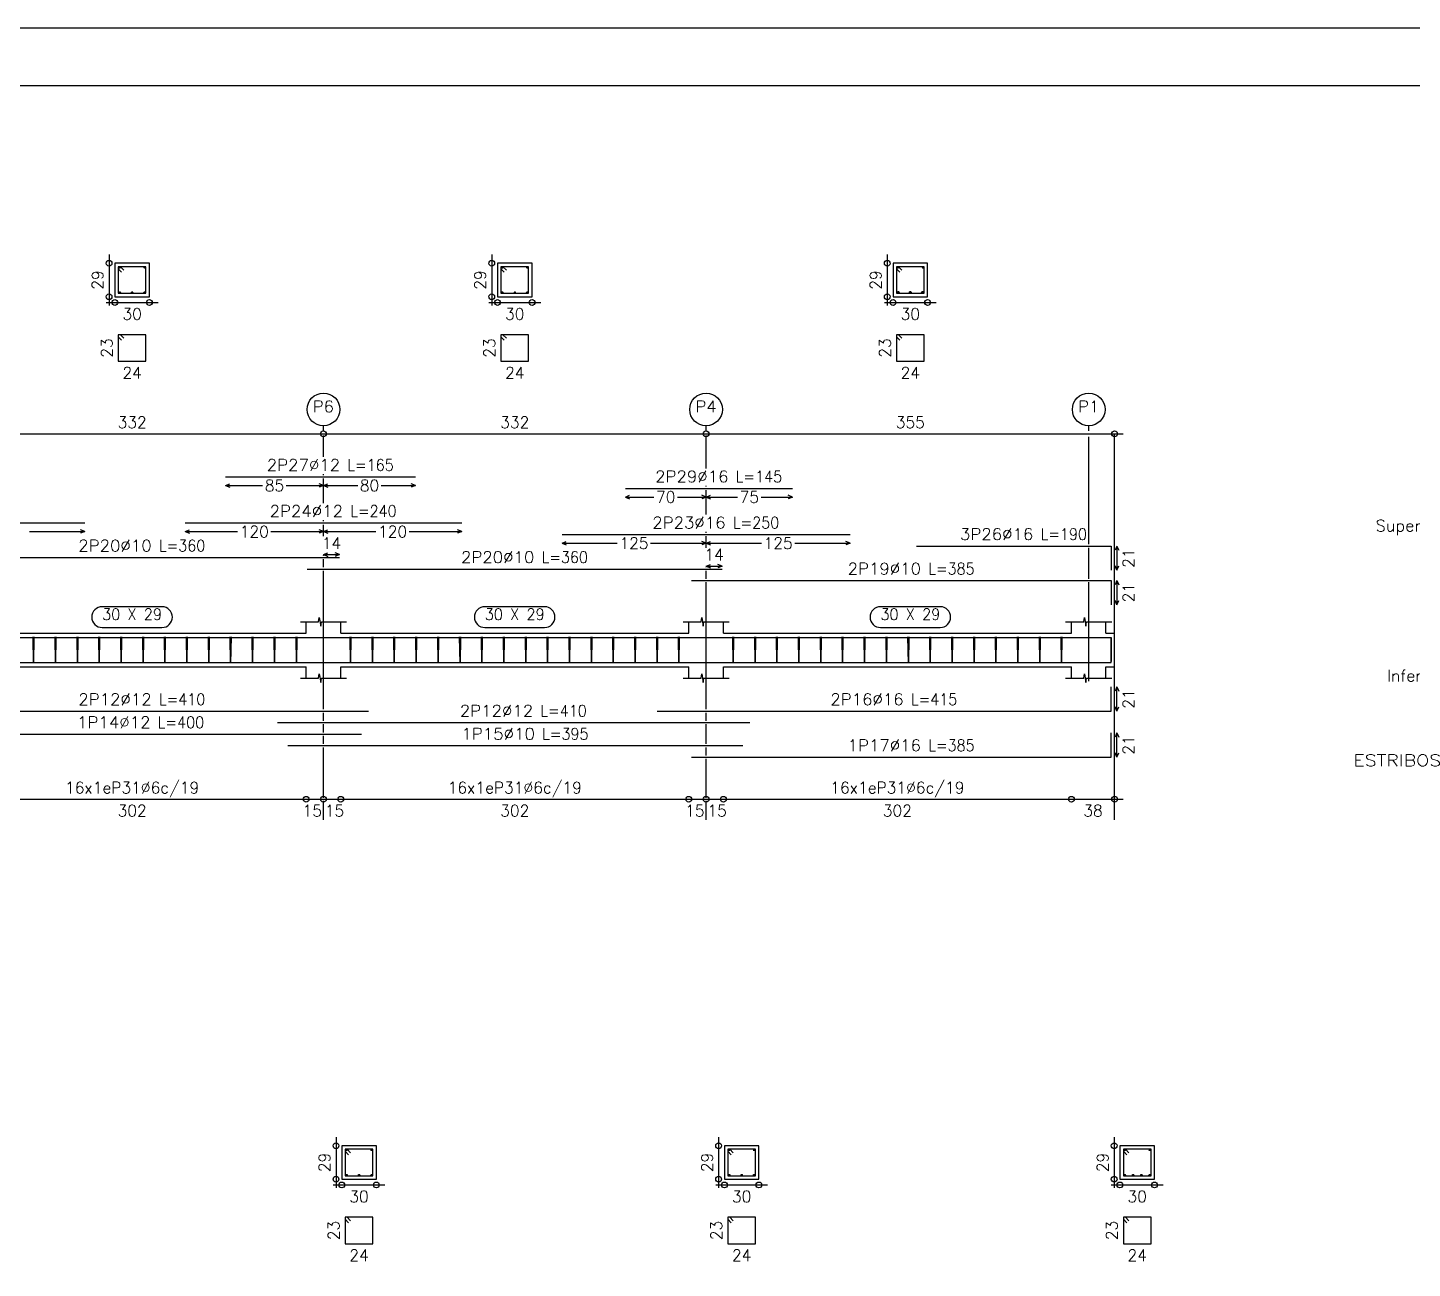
# Model space of a CAD drawing. Header units: millimetres. Extents: x 709.5 to 769, y 350.8 to 392.8.
# Drawn here: x 731.07 to 743.09, y 382.07 to 392.83 of the extents above; entities that cross this region are included whole.
import ezdxf
from ezdxf.enums import TextEntityAlignment as Align

# ---------------------------------------------------------------- set-up
doc = ezdxf.new("R2010")
doc.units = ezdxf.units.MM
doc.linetypes.add('CYPELINEA', pattern=[0])
for name, color, linetype in [('015', 1, 'Continuous'), ('07', 6, 'Continuous'), ('ARM_DENTRO_VIGA', 5, 'Continuous'), ('ARM_ESTRIBOS', 1, 'Continuous'), ('ARM_LONGITUDES', 3, 'CYPELINEA'), ('ARM_TEXTOS', 3, 'CYPELINEA'), ('COT_ARM', 3, 'CYPELINEA'), ('COT_COTAS', 3, 'CYPELINEA'), ('COT_EST', 3, 'CYPELINEA'), ('COT_LIN_APOYOS', 2, 'CYPELINEA'), ('COT_LIN_AUX_COTA', 2, 'CYPELINEA'), ('REF_ESCALA', 3, 'CYPELINEA'), ('REF_NOMBRE', 3, 'CYPELINEA'), ('REF_REFERENCIA', 3, 'CYPELINEA'), ('SEC_CONTORNOS', 2, 'Continuous'), ('SEC_DIM_VIGA', 3, 'CYPELINEA'), ('TXT_EST', 3, 'CYPELINEA'), ('TXT_LONG', 3, 'CYPELINEA')]:
    doc.layers.add(name, color=color, linetype=linetype)
doc.styles.get("Standard").update_dxf_attribs({"font": 'romans.shx'})

# ---------------------------------------------------------------- blocks, each defined once
blk = doc.blocks.new('A0H')
at = {"layer": '015'}
blk.add_lwpolyline([(-1179, -10), (-1179, 831), (10, 831), (10, -10)], close=True, dxfattribs=at)
at = {"layer": '07'}
blk.add_lwpolyline([(-1154, 0), (-1154, 821), (0, 821), (0, 0)], close=True, dxfattribs=at)

msp = doc.modelspace()

# ---------------------------------------------------------------- linework, layer by layer
at = {"layer": 'ARM_DENTRO_VIGA'}
for p, q in [((731.862, 390.754), (731.877, 390.754)), ((731.87, 390.761), (731.87, 390.746)), ((732.08, 390.754), (732.095, 390.754)), ((732.088, 390.761), (732.088, 390.746)), ((735.182, 390.754), (735.197, 390.754)), ((735.19, 390.761), (735.19, 390.746)), ((735.4, 390.754), (735.415, 390.754)), ((735.408, 390.761), (735.408, 390.746)), ((738.615, 390.754), (738.63, 390.754)), ((738.622, 390.761), (738.622, 390.746)), ((738.833, 390.754), (738.848, 390.754)), ((738.84, 390.761), (738.84, 390.746)), ((731.862, 390.536), (731.88, 390.536)), ((731.871, 390.545), (731.871, 390.527)), ((731.97, 390.536), (731.988, 390.536)), ((731.979, 390.545), (731.979, 390.527)), ((732.078, 390.536), (732.096, 390.536)), ((732.087, 390.545), (732.087, 390.527)), ((735.182, 390.536), (735.2, 390.536)), ((735.191, 390.545), (735.191, 390.527)), ((735.291, 390.536), (735.306, 390.536)), ((735.299, 390.544), (735.299, 390.529)), ((735.398, 390.536), (735.416, 390.536)), ((735.407, 390.545), (735.407, 390.527)), ((738.613, 390.536), (738.637, 390.536)), ((738.625, 390.548), (738.625, 390.524)), ((738.719, 390.536), (738.743, 390.536)), ((738.731, 390.548), (738.731, 390.524)), ((738.825, 390.536), (738.849, 390.536)), ((738.837, 390.548), (738.837, 390.524)), ((733.831, 383.096), (733.846, 383.096)), ((733.839, 383.104), (733.839, 383.089)), ((734.049, 383.096), (734.064, 383.096)), ((734.057, 383.104), (734.057, 383.089)), ((737.151, 383.096), (737.166, 383.096)), ((737.159, 383.104), (737.159, 383.089)), ((737.369, 383.096), (737.384, 383.096)), ((737.377, 383.104), (737.377, 383.089)), ((740.584, 383.096), (740.599, 383.096)), ((740.591, 383.104), (740.591, 383.089)), ((740.802, 383.096), (740.817, 383.096)), ((740.809, 383.104), (740.809, 383.089)), ((733.84, 382.888), (733.84, 382.87)), ((733.948, 382.888), (733.948, 382.87)), ((734.056, 382.888), (734.056, 382.87)), ((737.16, 382.888), (737.16, 382.87)), ((737.268, 382.886), (737.268, 382.871)), ((737.376, 382.888), (737.376, 382.87)), ((740.592, 382.888), (740.592, 382.87)), ((740.664, 382.888), (740.664, 382.87)), ((740.736, 382.888), (740.736, 382.87)), ((740.808, 382.888), (740.808, 382.87)), ((733.831, 382.879), (733.849, 382.879)), ((733.939, 382.879), (733.957, 382.879)), ((734.047, 382.879), (734.065, 382.879)), ((737.151, 382.879), (737.169, 382.879)), ((737.26, 382.879), (737.275, 382.879)), ((737.367, 382.879), (737.385, 382.879)), ((740.583, 382.879), (740.601, 382.879)), ((740.655, 382.879), (740.673, 382.879)), ((740.727, 382.879), (740.745, 382.879)), ((740.799, 382.879), (740.817, 382.879))]:
    msp.add_line(p, q, dxfattribs=at)
for points in [[(732.789, 388.937), (734.439, 388.937)], [(736.259, 388.837), (737.709, 388.837)], [(728.819, 388.537), (731.569, 388.537)], [(732.439, 388.537), (734.839, 388.537)], [(735.709, 388.437), (738.209, 388.437)], [(738.784, 388.337), (740.474, 388.337), (740.474, 388.127)], [(730.179, 388.237), (733.779, 388.237)], [(733.499, 388.137), (737.099, 388.137)], [(736.834, 388.037), (740.474, 388.037), (740.474, 387.827)], [(728.819, 387.544), (731.569, 387.544)], [(730.179, 387.544), (733.779, 387.544)], [(732.439, 387.544), (734.839, 387.544)], [(732.789, 387.544), (734.439, 387.544)], [(733.499, 387.544), (737.099, 387.544)], [(735.709, 387.544), (738.209, 387.544)], [(736.259, 387.544), (737.709, 387.544)], [(736.534, 387.326), (740.474, 387.326), (740.474, 387.536)], [(736.834, 387.544), (740.474, 387.544), (740.474, 387.334)], [(736.834, 387.326), (740.474, 387.326), (740.474, 387.536)], [(738.784, 387.544), (740.474, 387.544), (740.474, 387.334)], [(729.929, 387.326), (734.029, 387.326)], [(729.969, 387.326), (733.969, 387.326)], [(733.239, 387.326), (737.339, 387.326)], [(733.329, 387.326), (737.279, 387.326)], [(736.534, 386.905), (740.474, 386.905), (740.474, 387.115)], [(729.929, 386.905), (734.029, 386.905)], [(733.239, 386.805), (737.339, 386.805)], [(729.969, 386.705), (733.969, 386.705)], [(736.834, 386.505), (740.474, 386.505), (740.474, 386.715)], [(733.329, 386.605), (737.279, 386.605)]]:
    msp.add_lwpolyline(points, dxfattribs=at)
for centre, radius in [((731.87, 390.754), 0.005), ((732.088, 390.754), 0.005), ((735.19, 390.754), 0.005), ((735.408, 390.754), 0.005), ((738.622, 390.754), 0.005), ((738.84, 390.754), 0.005), ((731.871, 390.536), 0.006), ((731.979, 390.536), 0.006), ((732.087, 390.536), 0.006), ((735.191, 390.536), 0.006), ((735.299, 390.536), 0.005), ((735.407, 390.536), 0.006), ((738.625, 390.536), 0.008), ((738.731, 390.536), 0.008), ((738.837, 390.536), 0.008), ((733.839, 383.096), 0.005), ((734.057, 383.096), 0.005), ((737.159, 383.096), 0.005), ((737.377, 383.096), 0.005), ((740.591, 383.096), 0.005), ((740.809, 383.096), 0.005), ((733.84, 382.879), 0.006), ((733.948, 382.879), 0.006), ((734.056, 382.879), 0.006), ((737.16, 382.879), 0.006), ((737.268, 382.879), 0.005), ((737.376, 382.879), 0.006), ((740.592, 382.879), 0.006), ((740.664, 382.879), 0.006), ((740.736, 382.879), 0.006), ((740.808, 382.879), 0.006)]:
    msp.add_circle(centre, radius, dxfattribs=at)
at = {"layer": 'ARM_ESTRIBOS'}
for points in [[(731.906, 390.73), (731.877, 390.76), (731.859, 390.76), (731.859, 390.53), (732.099, 390.53), (732.099, 390.76), (731.859, 390.76), (731.859, 390.742), (731.888, 390.712)], [(735.226, 390.73), (735.197, 390.76), (735.179, 390.76), (735.179, 390.53), (735.419, 390.53), (735.419, 390.76), (735.179, 390.76), (735.179, 390.742), (735.208, 390.712)], [(738.659, 390.73), (738.629, 390.76), (738.611, 390.76), (738.611, 390.53), (738.851, 390.53), (738.851, 390.76), (738.611, 390.76), (738.611, 390.742), (738.641, 390.712)], [(731.906, 390.14), (731.877, 390.17), (731.859, 390.17), (731.859, 389.94), (732.099, 389.94), (732.099, 390.17), (731.859, 390.17), (731.859, 390.152), (731.888, 390.122)], [(735.226, 390.14), (735.197, 390.17), (735.179, 390.17), (735.179, 389.94), (735.419, 389.94), (735.419, 390.17), (735.179, 390.17), (735.179, 390.152), (735.208, 390.122)], [(738.659, 390.14), (738.629, 390.17), (738.611, 390.17), (738.611, 389.94), (738.851, 389.94), (738.851, 390.17), (738.611, 390.17), (738.611, 390.152), (738.641, 390.122)], [(731.127, 387.52), (731.127, 387.55), (731.124, 387.32), (731.121, 387.55), (731.121, 387.532), (731.121, 387.502)], [(731.317, 387.52), (731.317, 387.55), (731.314, 387.32), (731.311, 387.55), (731.311, 387.532), (731.311, 387.502)], [(731.507, 387.52), (731.507, 387.55), (731.504, 387.32), (731.501, 387.55), (731.501, 387.532), (731.501, 387.502)], [(731.697, 387.52), (731.697, 387.55), (731.694, 387.32), (731.691, 387.55), (731.691, 387.532), (731.691, 387.502)], [(731.887, 387.52), (731.887, 387.55), (731.884, 387.32), (731.881, 387.55), (731.881, 387.532), (731.881, 387.502)], [(732.077, 387.52), (732.077, 387.55), (732.074, 387.32), (732.071, 387.55), (732.071, 387.532), (732.071, 387.502)], [(732.267, 387.52), (732.267, 387.55), (732.264, 387.32), (732.261, 387.55), (732.261, 387.532), (732.261, 387.502)], [(732.457, 387.52), (732.457, 387.55), (732.454, 387.32), (732.451, 387.55), (732.451, 387.532), (732.451, 387.502)], [(732.647, 387.52), (732.647, 387.55), (732.644, 387.32), (732.641, 387.55), (732.641, 387.532), (732.641, 387.502)], [(732.837, 387.52), (732.837, 387.55), (732.834, 387.32), (732.831, 387.55), (732.831, 387.532), (732.831, 387.502)], [(733.027, 387.52), (733.027, 387.55), (733.024, 387.32), (733.021, 387.55), (733.021, 387.532), (733.021, 387.502)], [(733.217, 387.52), (733.217, 387.55), (733.214, 387.32), (733.211, 387.55), (733.211, 387.532), (733.211, 387.502)], [(733.407, 387.52), (733.407, 387.55), (733.404, 387.32), (733.401, 387.55), (733.401, 387.532), (733.401, 387.502)], [(733.877, 387.52), (733.877, 387.55), (733.874, 387.32), (733.871, 387.55), (733.871, 387.532), (733.871, 387.502)], [(734.067, 387.52), (734.067, 387.55), (734.064, 387.32), (734.061, 387.55), (734.061, 387.532), (734.061, 387.502)], [(734.257, 387.52), (734.257, 387.55), (734.254, 387.32), (734.251, 387.55), (734.251, 387.532), (734.251, 387.502)], [(734.447, 387.52), (734.447, 387.55), (734.444, 387.32), (734.441, 387.55), (734.441, 387.532), (734.441, 387.502)], [(734.637, 387.52), (734.637, 387.55), (734.634, 387.32), (734.631, 387.55), (734.631, 387.532), (734.631, 387.502)], [(734.827, 387.52), (734.827, 387.55), (734.824, 387.32), (734.821, 387.55), (734.821, 387.532), (734.821, 387.502)], [(735.017, 387.52), (735.017, 387.55), (735.014, 387.32), (735.011, 387.55), (735.011, 387.532), (735.011, 387.502)], [(735.207, 387.52), (735.207, 387.55), (735.204, 387.32), (735.201, 387.55), (735.201, 387.532), (735.201, 387.502)], [(735.397, 387.52), (735.397, 387.55), (735.394, 387.32), (735.391, 387.55), (735.391, 387.532), (735.391, 387.502)], [(735.587, 387.52), (735.587, 387.55), (735.584, 387.32), (735.581, 387.55), (735.581, 387.532), (735.581, 387.502)], [(735.777, 387.52), (735.777, 387.55), (735.774, 387.32), (735.771, 387.55), (735.771, 387.532), (735.771, 387.502)], [(735.967, 387.52), (735.967, 387.55), (735.964, 387.32), (735.961, 387.55), (735.961, 387.532), (735.961, 387.502)], [(736.157, 387.52), (736.157, 387.55), (736.154, 387.32), (736.151, 387.55), (736.151, 387.532), (736.151, 387.502)], [(736.347, 387.52), (736.347, 387.55), (736.344, 387.32), (736.341, 387.55), (736.341, 387.532), (736.341, 387.502)], [(736.537, 387.52), (736.537, 387.55), (736.534, 387.32), (736.531, 387.55), (736.531, 387.532), (736.531, 387.502)], [(736.727, 387.52), (736.727, 387.55), (736.724, 387.32), (736.721, 387.55), (736.721, 387.532), (736.721, 387.502)], [(737.197, 387.52), (737.197, 387.55), (737.194, 387.32), (737.191, 387.55), (737.191, 387.532), (737.191, 387.502)], [(737.387, 387.52), (737.387, 387.55), (737.384, 387.32), (737.381, 387.55), (737.381, 387.532), (737.381, 387.502)], [(737.577, 387.52), (737.577, 387.55), (737.574, 387.32), (737.571, 387.55), (737.571, 387.532), (737.571, 387.502)], [(737.767, 387.52), (737.767, 387.55), (737.764, 387.32), (737.761, 387.55), (737.761, 387.532), (737.761, 387.502)], [(737.957, 387.52), (737.957, 387.55), (737.954, 387.32), (737.951, 387.55), (737.951, 387.532), (737.951, 387.502)], [(738.147, 387.52), (738.147, 387.55), (738.144, 387.32), (738.141, 387.55), (738.141, 387.532), (738.141, 387.502)], [(738.337, 387.52), (738.337, 387.55), (738.334, 387.32), (738.331, 387.55), (738.331, 387.532), (738.331, 387.502)], [(738.527, 387.52), (738.527, 387.55), (738.524, 387.32), (738.521, 387.55), (738.521, 387.532), (738.521, 387.502)], [(738.717, 387.52), (738.717, 387.55), (738.714, 387.32), (738.711, 387.55), (738.711, 387.532), (738.711, 387.502)], [(738.907, 387.52), (738.907, 387.55), (738.904, 387.32), (738.901, 387.55), (738.901, 387.532), (738.901, 387.502)], [(739.097, 387.52), (739.097, 387.55), (739.094, 387.32), (739.091, 387.55), (739.091, 387.532), (739.091, 387.502)], [(739.287, 387.52), (739.287, 387.55), (739.284, 387.32), (739.281, 387.55), (739.281, 387.532), (739.281, 387.502)], [(739.477, 387.52), (739.477, 387.55), (739.474, 387.32), (739.471, 387.55), (739.471, 387.532), (739.471, 387.502)], [(739.667, 387.52), (739.667, 387.55), (739.664, 387.32), (739.661, 387.55), (739.661, 387.532), (739.661, 387.502)], [(739.857, 387.52), (739.857, 387.55), (739.854, 387.32), (739.851, 387.55), (739.851, 387.532), (739.851, 387.502)], [(740.047, 387.52), (740.047, 387.55), (740.044, 387.32), (740.041, 387.55), (740.041, 387.532), (740.041, 387.502)], [(733.875, 383.073), (733.846, 383.103), (733.828, 383.103), (733.828, 382.873), (734.068, 382.873), (734.068, 383.103), (733.828, 383.103), (733.828, 383.085), (733.857, 383.055)], [(737.195, 383.073), (737.166, 383.103), (737.148, 383.103), (737.148, 382.873), (737.388, 382.873), (737.388, 383.103), (737.148, 383.103), (737.148, 383.085), (737.177, 383.055)], [(740.628, 383.073), (740.598, 383.103), (740.58, 383.103), (740.58, 382.873), (740.82, 382.873), (740.82, 383.103), (740.58, 383.103), (740.58, 383.085), (740.61, 383.055)], [(733.875, 382.483), (733.846, 382.513), (733.828, 382.513), (733.828, 382.283), (734.068, 382.283), (734.068, 382.513), (733.828, 382.513), (733.828, 382.495), (733.857, 382.465)], [(737.195, 382.483), (737.166, 382.513), (737.148, 382.513), (737.148, 382.283), (737.388, 382.283), (737.388, 382.513), (737.148, 382.513), (737.148, 382.495), (737.177, 382.465)], [(740.628, 382.483), (740.598, 382.513), (740.58, 382.513), (740.58, 382.283), (740.82, 382.283), (740.82, 382.513), (740.58, 382.513), (740.58, 382.495), (740.61, 382.465)]]:
    msp.add_lwpolyline(points, dxfattribs=at)
at = {"layer": 'ARM_LONGITUDES'}
for p, q in [((740.524, 388.337), (740.509, 388.3)), ((740.524, 388.337), (740.524, 388.127)), ((740.524, 388.337), (740.539, 388.3)), ((740.524, 388.127), (740.509, 388.165)), ((740.524, 388.127), (740.539, 388.165)), ((740.524, 388.037), (740.509, 388)), ((740.524, 388.037), (740.524, 387.827)), ((740.524, 388.037), (740.539, 388)), ((740.524, 387.827), (740.509, 387.865)), ((740.524, 387.827), (740.539, 387.865)), ((740.524, 387.115), (740.509, 387.077)), ((740.524, 386.905), (740.524, 387.115)), ((740.524, 387.115), (740.539, 387.077)), ((740.524, 386.905), (740.509, 386.942)), ((740.524, 386.905), (740.539, 386.942)), ((740.524, 386.715), (740.509, 386.677)), ((740.524, 386.505), (740.524, 386.715)), ((740.524, 386.715), (740.539, 386.677)), ((740.524, 386.505), (740.509, 386.542)), ((740.524, 386.505), (740.539, 386.542))]:
    msp.add_line(p, q, dxfattribs=at)
at = {"layer": 'COT_ARM'}
for p, q in [((732.789, 388.862), (732.826, 388.877)), ((732.789, 388.862), (733.111, 388.862)), ((732.789, 388.862), (732.826, 388.847)), ((733.316, 388.862), (733.639, 388.862)), ((733.639, 388.862), (733.601, 388.877)), ((733.639, 388.862), (733.601, 388.847)), ((733.639, 388.862), (733.676, 388.877)), ((733.639, 388.862), (733.936, 388.862)), ((733.639, 388.862), (733.676, 388.847)), ((734.141, 388.862), (734.439, 388.862)), ((734.439, 388.862), (734.401, 388.877)), ((734.439, 388.862), (734.401, 388.847)), ((736.259, 388.762), (736.296, 388.777)), ((736.959, 388.762), (736.921, 388.777)), ((736.959, 388.762), (736.996, 388.777)), ((737.709, 388.762), (737.671, 388.777)), ((736.259, 388.762), (736.506, 388.762)), ((736.259, 388.762), (736.296, 388.747)), ((736.711, 388.762), (736.959, 388.762)), ((736.959, 388.762), (736.921, 388.747)), ((736.959, 388.762), (737.231, 388.762)), ((736.959, 388.762), (736.996, 388.747)), ((737.437, 388.762), (737.709, 388.762)), ((737.709, 388.762), (737.671, 388.747)), ((731.089, 388.462), (731.569, 388.462)), ((731.569, 388.462), (731.531, 388.477)), ((731.569, 388.462), (731.531, 388.447)), ((732.439, 388.462), (732.476, 388.477)), ((732.439, 388.462), (732.894, 388.462)), ((732.439, 388.462), (732.476, 388.447)), ((733.183, 388.462), (733.639, 388.462)), ((733.639, 388.462), (733.601, 388.477)), ((733.639, 388.462), (733.601, 388.447)), ((733.639, 388.462), (733.676, 388.477)), ((733.639, 388.462), (734.094, 388.462)), ((733.639, 388.462), (733.676, 388.447)), ((734.384, 388.462), (734.839, 388.462)), ((734.839, 388.462), (734.801, 388.477)), ((734.839, 388.462), (734.801, 388.447)), ((735.709, 388.362), (735.746, 388.377)), ((735.709, 388.362), (736.189, 388.362)), ((735.709, 388.362), (735.746, 388.347)), ((736.478, 388.362), (736.959, 388.362)), ((736.959, 388.362), (736.921, 388.377)), ((736.959, 388.362), (736.921, 388.347)), ((736.959, 388.362), (736.996, 388.377)), ((736.959, 388.362), (737.439, 388.362)), ((736.959, 388.362), (736.996, 388.347)), ((737.728, 388.362), (738.209, 388.362)), ((738.209, 388.362), (738.171, 388.377)), ((738.209, 388.362), (738.171, 388.347)), ((733.639, 388.262), (733.676, 388.277)), ((733.639, 388.262), (733.779, 388.262)), ((733.639, 388.262), (733.676, 388.247)), ((733.779, 388.262), (733.741, 388.277)), ((733.779, 388.262), (733.741, 388.247)), ((736.959, 388.162), (736.996, 388.177)), ((737.099, 388.162), (737.061, 388.177)), ((736.959, 388.162), (737.099, 388.162)), ((736.959, 388.162), (736.996, 388.147)), ((737.099, 388.162), (737.061, 388.147))]:
    msp.add_line(p, q, dxfattribs=at)
at = {"layer": 'COT_COTAS'}
for p, q in [((730.319, 389.31), (733.639, 389.31)), ((733.639, 389.31), (736.959, 389.31)), ((736.959, 389.31), (740.579, 389.31))]:
    msp.add_line(p, q, dxfattribs=at)
for centre in [(733.639, 389.31), (736.959, 389.31), (740.504, 389.31)]:
    msp.add_circle(centre, 0.025, dxfattribs=at)
at = {"layer": 'COT_EST'}
for p, q in [((730.469, 386.14), (733.489, 386.14)), ((733.489, 386.14), (733.639, 386.14)), ((733.639, 386.14), (733.789, 386.14)), ((733.789, 386.14), (736.809, 386.14)), ((736.809, 386.14), (736.959, 386.14)), ((736.959, 386.14), (737.109, 386.14)), ((737.109, 386.14), (740.129, 386.14)), ((740.129, 386.14), (740.579, 386.14))]:
    msp.add_line(p, q, dxfattribs=at)
for centre in [(733.489, 386.14), (733.639, 386.14), (733.789, 386.14), (736.809, 386.14), (736.959, 386.14), (737.109, 386.14), (740.129, 386.14), (740.504, 386.14)]:
    msp.add_circle(centre, 0.025, dxfattribs=at)
at = {"layer": 'COT_LIN_APOYOS'}
for p, q in [((733.639, 389.11), (733.639, 389.297)), ((736.959, 389.11), (736.959, 389.297)), ((740.504, 389.297), (740.504, 389.31)), ((740.504, 389.11), (740.504, 389.297)), ((736.959, 389.01), (736.959, 389.11)), ((740.504, 387.81), (740.504, 389.11)), ((733.639, 388.952), (733.639, 388.96)), ((733.639, 388.87), (733.639, 388.922)), ((733.639, 388.71), (733.639, 388.855)), ((736.959, 388.852), (736.959, 388.86)), ((736.959, 388.77), (736.959, 388.822)), ((736.959, 388.61), (736.959, 388.755)), ((733.639, 388.552), (733.639, 388.56)), ((733.639, 388.47), (733.639, 388.522)), ((733.639, 388.422), (733.639, 388.455)), ((736.959, 388.452), (736.959, 388.46)), ((736.959, 388.37), (736.959, 388.422)), ((736.959, 388.322), (736.959, 388.355)), ((733.639, 388.252), (733.639, 388.255)), ((733.639, 388.152), (733.639, 388.222)), ((733.639, 387.81), (733.639, 388.122)), ((736.959, 388.152), (736.959, 388.155)), ((736.959, 388.052), (736.959, 388.122)), ((736.959, 387.81), (736.959, 388.022)), ((733.639, 387.13), (733.639, 387.81)), ((736.959, 387.13), (736.959, 387.81)), ((740.504, 387.13), (740.504, 387.81)), ((733.639, 386.92), (733.639, 387.13)), ((736.959, 386.92), (736.959, 387.13)), ((740.504, 386.29), (740.504, 387.13)), ((733.639, 386.82), (733.639, 386.89)), ((736.959, 386.82), (736.959, 386.89)), ((733.639, 386.72), (733.639, 386.79)), ((736.959, 386.62), (736.959, 386.79)), ((733.639, 386.62), (733.639, 386.69)), ((733.639, 386.29), (733.639, 386.59)), ((736.959, 386.52), (736.959, 386.59)), ((736.959, 386.29), (736.959, 386.49)), ((733.639, 386.152), (733.639, 386.29)), ((736.959, 386.152), (736.959, 386.29)), ((740.504, 386.152), (740.504, 386.29)), ((740.504, 386.127), (740.504, 386.152)), ((733.639, 385.96), (733.639, 386.127)), ((736.959, 385.96), (736.959, 386.127)), ((740.504, 385.96), (740.504, 386.127))]:
    msp.add_line(p, q, dxfattribs=at)
at = {"layer": 'COT_LIN_AUX_COTA'}
for p, q in [((733.639, 389.335), (733.639, 389.38)), ((736.959, 389.335), (736.959, 389.38)), ((740.279, 389.335), (740.279, 389.38)), ((740.279, 389.11), (740.279, 389.285)), ((740.279, 388.352), (740.279, 389.11)), ((740.279, 388.052), (740.279, 388.322)), ((740.279, 387.81), (740.279, 388.022)), ((740.279, 387.165), (740.279, 387.81))]:
    msp.add_line(p, q, dxfattribs=at)
at = {"layer": 'REF_NOMBRE'}
for p, q in [((732.238, 387.81), (731.719, 387.81)), ((735.558, 387.81), (735.039, 387.81)), ((738.991, 387.81), (738.472, 387.81)), ((731.719, 387.63), (732.238, 387.63)), ((735.039, 387.63), (735.558, 387.63)), ((738.472, 387.63), (738.991, 387.63))]:
    msp.add_line(p, q, dxfattribs=at)
for centre, start, end in [((731.719, 387.72), 90, 270), ((732.238, 387.72), 270, 90), ((735.039, 387.72), 90, 270), ((735.558, 387.72), 270, 90), ((738.472, 387.72), 90, 270), ((738.991, 387.72), 270, 90)]:
    msp.add_arc(centre, 0.09, start, end, dxfattribs=at)
at = {"layer": 'REF_REFERENCIA'}
for centre in [(733.639, 389.522), (736.959, 389.522), (740.279, 389.522)]:
    msp.add_circle(centre, 0.142, dxfattribs=at)
at = {"layer": 'SEC_CONTORNOS'}
for p, q in [((733.596, 387.68), (733.603, 387.717)), ((733.603, 387.717), (733.615, 387.642)), ((736.916, 387.68), (736.923, 387.717)), ((736.923, 387.717), (736.935, 387.642)), ((740.236, 387.68), (740.243, 387.717)), ((740.243, 387.717), (740.255, 387.642)), ((730.469, 387.58), (733.489, 387.58)), ((733.439, 387.68), (733.596, 387.68)), ((733.489, 387.58), (733.489, 387.68)), ((733.615, 387.642), (733.621, 387.68)), ((733.621, 387.68), (733.839, 387.68)), ((733.789, 387.58), (733.789, 387.68)), ((733.789, 387.58), (736.809, 387.58)), ((736.759, 387.68), (736.916, 387.68)), ((736.809, 387.58), (736.809, 387.68)), ((736.935, 387.642), (736.941, 387.68)), ((736.941, 387.68), (737.159, 387.68)), ((737.109, 387.58), (737.109, 387.68)), ((737.109, 387.58), (740.129, 387.58)), ((740.079, 387.68), (740.236, 387.68)), ((740.129, 387.58), (740.129, 387.68)), ((740.255, 387.642), (740.261, 387.68)), ((740.261, 387.68), (740.479, 387.68)), ((740.429, 387.58), (740.429, 387.68)), ((740.429, 387.58), (740.504, 387.58)), ((740.504, 387.29), (740.504, 387.58)), ((730.469, 387.29), (733.489, 387.29)), ((733.489, 387.19), (733.489, 387.29)), ((733.596, 387.19), (733.603, 387.227)), ((733.603, 387.227), (733.615, 387.152)), ((733.789, 387.29), (736.809, 387.29)), ((733.789, 387.19), (733.789, 387.29)), ((736.809, 387.19), (736.809, 387.29)), ((736.916, 387.19), (736.923, 387.227)), ((736.923, 387.227), (736.935, 387.152)), ((737.109, 387.29), (740.129, 387.29)), ((737.109, 387.19), (737.109, 387.29)), ((740.129, 387.19), (740.129, 387.29)), ((740.236, 387.19), (740.243, 387.227)), ((740.243, 387.227), (740.255, 387.152)), ((740.429, 387.19), (740.429, 387.29)), ((740.429, 387.29), (740.504, 387.29)), ((733.439, 387.19), (733.596, 387.19)), ((733.615, 387.152), (733.621, 387.19)), ((733.621, 387.19), (733.839, 387.19)), ((736.759, 387.19), (736.916, 387.19)), ((736.935, 387.152), (736.941, 387.19)), ((736.941, 387.19), (737.159, 387.19)), ((740.079, 387.19), (740.236, 387.19)), ((740.255, 387.152), (740.261, 387.19)), ((740.261, 387.19), (740.479, 387.19))]:
    msp.add_line(p, q, dxfattribs=at)
for points in [[(731.829, 390.79), (731.829, 390.5), (732.129, 390.5), (732.129, 390.79), (731.829, 390.79)], [(735.149, 390.79), (735.149, 390.5), (735.449, 390.5), (735.449, 390.79), (735.149, 390.79)], [(738.581, 390.79), (738.581, 390.5), (738.881, 390.5), (738.881, 390.79), (738.581, 390.79)], [(733.798, 383.133), (733.798, 382.843), (734.098, 382.843), (734.098, 383.133), (733.798, 383.133)], [(737.118, 383.133), (737.118, 382.843), (737.418, 382.843), (737.418, 383.133), (737.118, 383.133)], [(740.55, 383.133), (740.55, 382.843), (740.85, 382.843), (740.85, 383.133), (740.55, 383.133)]]:
    msp.add_lwpolyline(points, dxfattribs=at)
at = {"layer": 'SEC_DIM_VIGA'}
for p, q in [((731.779, 390.865), (731.779, 390.425)), ((735.099, 390.865), (735.099, 390.425)), ((738.531, 390.865), (738.531, 390.425)), ((731.754, 390.45), (732.204, 390.45)), ((735.074, 390.45), (735.524, 390.45)), ((738.506, 390.45), (738.956, 390.45)), ((733.748, 383.208), (733.748, 382.768)), ((737.068, 383.208), (737.068, 382.768)), ((740.5, 383.208), (740.5, 382.768)), ((733.723, 382.793), (734.173, 382.793)), ((737.043, 382.793), (737.493, 382.793)), ((740.475, 382.793), (740.925, 382.793))]:
    msp.add_line(p, q, dxfattribs=at)
for centre in [(731.779, 390.79), (735.099, 390.79), (738.531, 390.79), (731.779, 390.5), (731.829, 390.45), (732.129, 390.45), (735.099, 390.5), (735.149, 390.45), (735.449, 390.45), (738.531, 390.5), (738.581, 390.45), (738.881, 390.45), (733.748, 383.133), (737.068, 383.133), (740.5, 383.133), (733.748, 382.843), (733.798, 382.793), (734.098, 382.793), (737.068, 382.843), (737.118, 382.793), (737.418, 382.793), (740.5, 382.843), (740.55, 382.793), (740.85, 382.793)]:
    msp.add_circle(centre, 0.025, dxfattribs=at)

# ---------------------------------------------------------------- block references
at = {"linetype": 'Continuous', "xscale": 0.05000000000001137, "yscale": 0.05000000000001137, "zscale": 0.05}
msp.add_blockref('A0H', (768.462, 351.284), dxfattribs=at)

# ---------------------------------------------------------------- texts
at = {"layer": 'ARM_LONGITUDES', "width": 1.138065}
for p, p2 in [((740.674, 388.148), (740.674, 388.316)), ((740.674, 387.848), (740.674, 388.016)), ((740.674, 386.926), (740.674, 387.094)), ((740.674, 386.526), (740.674, 386.694))]:
    msp.add_text('21', height=0.1, rotation=90, dxfattribs=at).set_placement(p, p2, align=Align.FIT)
at = {"layer": 'ARM_TEXTOS', "width": 0.97719}
for s, p, p2 in [('2P27%%c12', (733.147, 388.99), (733.784, 388.99)), ('2P29%%c16', (736.517, 388.89), (737.154, 388.89)), ('2P24%%c12', (733.172, 388.59), (733.809, 388.59)), ('2P23%%c16', (736.492, 388.49), (737.129, 388.49)), ('3P26%%c16', (739.162, 388.39), (739.799, 388.39)), ('2P20%%c10', (731.511, 388.29), (732.149, 388.29)), ('2P20%%c10', (734.832, 388.19), (735.469, 388.19)), ('2P19%%c10', (738.187, 388.09), (738.824, 388.09)), ('2P12%%c12', (731.512, 386.957), (732.149, 386.957)), ('2P16%%c16', (738.037, 386.957), (738.674, 386.957)), ('1P14%%c12', (731.502, 386.757), (732.139, 386.757)), ('2P12%%c12', (734.822, 386.857), (735.459, 386.857)), ('1P15%%c10', (734.836, 386.657), (735.474, 386.657)), ('1P17%%c16', (738.187, 386.557), (738.824, 386.557))]:
    msp.add_text(s, height=0.1, dxfattribs=at).set_placement(p, p2, align=Align.FIT)
at = {"layer": 'COT_ARM'}
for s, width, p, p2 in [('85', 0.953514, (733.13, 388.812), (733.298, 388.812)), ('80', 0.953514, (733.955, 388.812), (734.123, 388.812)), ('70', 0.953514, (736.525, 388.712), (736.693, 388.712)), ('75', 0.953514, (737.25, 388.712), (737.418, 388.712)), ('120', 0.928421, (732.913, 388.412), (733.165, 388.412)), ('14', 0.928421, (733.625, 388.312), (733.793, 388.312)), ('120', 0.928421, (734.113, 388.412), (734.365, 388.412)), ('125', 0.928421, (736.208, 388.312), (736.46, 388.312)), ('125', 0.928421, (737.458, 388.312), (737.71, 388.312)), ('14', 0.928421, (736.945, 388.212), (737.113, 388.212))]:
    msp.add_text(s, height=0.1, dxfattribs=dict(at, width=width)).set_placement(p, p2, align=Align.FIT)
at = {"layer": 'COT_COTAS', "width": 0.928421}
for s, p, p2 in [('332', (731.853, 389.36), (732.105, 389.36)), ('332', (735.173, 389.36), (735.425, 389.36)), ('355', (738.605, 389.36), (738.857, 389.36))]:
    msp.add_text(s, height=0.1, dxfattribs=at).set_placement(p, p2, align=Align.FIT)
at = {"layer": 'COT_EST'}
for s, width, p, p2 in [('302', 0.928421, (731.853, 385.99), (732.105, 385.99)), ('15', 0.953514, (733.458, 385.99), (733.626, 385.99)), ('15', 0.953514, (733.651, 385.99), (733.819, 385.99)), ('302', 0.928421, (735.173, 385.99), (735.425, 385.99)), ('15', 0.953514, (736.778, 385.99), (736.946, 385.99)), ('15', 0.953514, (736.971, 385.99), (737.139, 385.99)), ('302', 0.928421, (738.493, 385.99), (738.745, 385.99)), ('38', 0.953514, (740.232, 385.99), (740.4, 385.99))]:
    msp.add_text(s, height=0.1, dxfattribs=dict(at, width=width)).set_placement(p, p2, align=Align.FIT)
at = {"layer": 'REF_ESCALA'}
for s, width, p, p2 in [('Superior', 0.932695, (742.769, 388.464), (743.338, 388.464)), ('Inferior', 0.904541, (742.868, 387.162), (743.338, 387.162)), ('ESTRIBOS', 1.11125, (742.576, 386.427), (743.338, 386.427))]:
    msp.add_text(s, height=0.1, dxfattribs=dict(at, width=width)).set_placement(p, p2, align=Align.FIT)
at = {"layer": 'REF_NOMBRE', "width": 0.789783}
for p, p2 in [((731.719, 387.695), (732.238, 387.695)), ((735.039, 387.695), (735.558, 387.695)), ((738.472, 387.695), (738.991, 387.695))]:
    msp.add_text('30 X 29', height=0.1, dxfattribs=at).set_placement(p, p2, align=Align.FIT)
at = {"layer": 'REF_REFERENCIA'}
for s, width, p, p2 in [('P6', 1.019605, (733.546, 389.497), (733.731, 389.497)), ('P4', 0.993462, (736.866, 389.497), (737.051, 389.497)), ('P1', 1.210781, (740.186, 389.497), (740.371, 389.497))]:
    msp.add_text(s, height=0.1, dxfattribs=dict(at, width=width)).set_placement(p, p2, align=Align.FIT)
at = {"layer": 'SEC_DIM_VIGA'}
for s, width, p, p2 in [('29', 0.98, (731.729, 390.561), (731.729, 390.729)), ('29', 0.98, (735.049, 390.561), (735.049, 390.729)), ('29', 0.98, (738.481, 390.561), (738.481, 390.729)), ('23', 0.953514, (731.809, 389.971), (731.809, 390.139)), ('23', 0.953514, (735.129, 389.971), (735.129, 390.139)), ('23', 0.953514, (738.561, 389.971), (738.561, 390.139)), ('29', 0.98, (733.698, 382.904), (733.698, 383.072)), ('29', 0.98, (737.018, 382.904), (737.018, 383.072)), ('29', 0.98, (740.45, 382.904), (740.45, 383.072)), ('23', 0.953514, (733.778, 382.314), (733.778, 382.482)), ('23', 0.953514, (737.098, 382.314), (737.098, 382.482)), ('23', 0.953514, (740.53, 382.314), (740.53, 382.482))]:
    msp.add_text(s, height=0.1, rotation=90, dxfattribs=dict(at, width=width)).set_placement(p, p2, align=Align.FIT)
for s, width, p, p2 in [('30', 0.953514, (731.895, 390.3), (732.063, 390.3)), ('30', 0.953514, (735.215, 390.3), (735.383, 390.3)), ('30', 0.953514, (738.647, 390.3), (738.815, 390.3)), ('24', 0.928421, (731.895, 389.79), (732.063, 389.79)), ('24', 0.928421, (735.215, 389.79), (735.383, 389.79)), ('24', 0.928421, (738.647, 389.79), (738.815, 389.79)), ('30', 0.953514, (733.864, 382.643), (734.032, 382.643)), ('30', 0.953514, (737.184, 382.643), (737.352, 382.643)), ('30', 0.953514, (740.616, 382.643), (740.784, 382.643)), ('24', 0.928421, (733.864, 382.133), (734.032, 382.133)), ('24', 0.928421, (737.184, 382.133), (737.352, 382.133)), ('24', 0.928421, (740.616, 382.133), (740.784, 382.133))]:
    msp.add_text(s, height=0.1, dxfattribs=dict(at, width=width)).set_placement(p, p2, align=Align.FIT)
at = {"layer": 'TXT_EST', "width": 0.901993}
for p, p2 in [((731.397, 386.19), (732.561, 386.19)), ((734.717, 386.19), (735.881, 386.19)), ((738.037, 386.19), (739.201, 386.19))]:
    msp.add_text('16x1eP31%%c6c/19', height=0.1, dxfattribs=at).set_placement(p, p2, align=Align.FIT)
at = {"layer": 'TXT_LONG', "width": 0.807025}
for s, p, p2 in [(' L=165', (733.784, 388.99), (734.249, 388.99)), (' L=145', (737.154, 388.89), (737.619, 388.89)), (' L=240', (733.809, 388.59), (734.274, 388.59)), (' L=250', (737.129, 388.49), (737.594, 388.49)), (' L=190', (739.799, 388.39), (740.264, 388.39)), (' L=360', (732.149, 388.29), (732.614, 388.29)), (' L=360', (735.469, 388.19), (735.934, 388.19)), (' L=385', (738.824, 388.09), (739.289, 388.09)), (' L=410', (732.149, 386.957), (732.614, 386.957)), (' L=415', (738.674, 386.957), (739.139, 386.957)), (' L=400', (732.139, 386.757), (732.604, 386.757)), (' L=410', (735.459, 386.857), (735.924, 386.857)), (' L=395', (735.474, 386.657), (735.939, 386.657)), (' L=385', (738.824, 386.557), (739.289, 386.557))]:
    msp.add_text(s, height=0.1, dxfattribs=at).set_placement(p, p2, align=Align.FIT)

doc.saveas('drawing.dxf')
